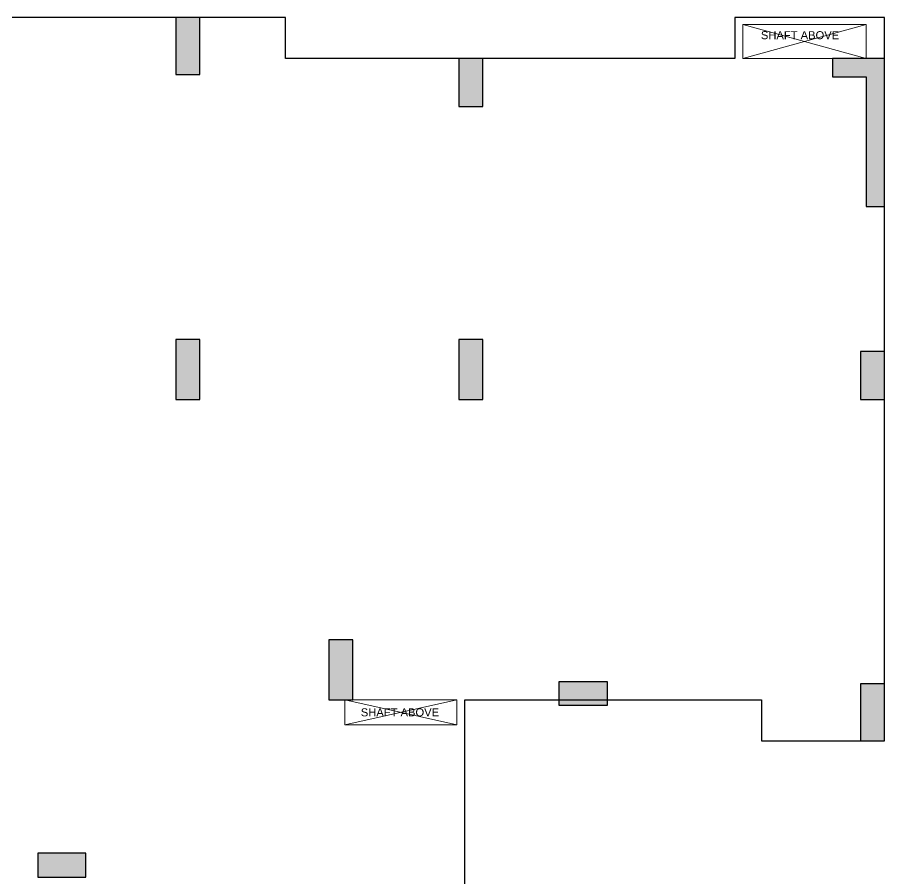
# Model space of a CAD drawing. Header units: millimetres. Extents: x 1277257 to 1543892, y 206696 to 309376.
# Drawn here: x 1342881 to 1353717, y 288847 to 299607 of the extents above; entities that cross this region are included whole.
import ezdxf

# ---------------------------------------------------------------- set-up
doc = ezdxf.new("R2010")
doc.units = ezdxf.units.MM
doc.header["$LTSCALE"] = 500
doc.header["$MEASUREMENT"] = 0
doc.linetypes.add('HIDDEN', pattern=[0.375, 0.25, -0.125])
doc.layers.add('TEXT-RM NAME', color=6, linetype='Continuous')
doc.layers.add('TOWER AREA COLUMN.', color=6, linetype='Continuous')
doc.layers.add('TOWER COL HATCH', color=253, linetype='Continuous', lineweight=20)
doc.layers.add('Wall', color=2, linetype='Continuous', lineweight=15)
doc.styles.get("Standard").update_dxf_attribs({"font": 'arial.ttf'})

msp = doc.modelspace()

# ---------------------------------------------------------------- hatches: boundary and pattern name
at = {"layer": 'TOWER COL HATCH'}
h = msp.add_hatch(color=253, dxfattribs=at)
h.dxf.hatch_style = 1
h.paths.add_polyline_path([(1344862.1, 298891.6), (1345162.1, 298891.6), (1345162.1, 299606.6), (1344862.1, 299606.6)])
h = msp.add_hatch(color=253, dxfattribs=at)
h.dxf.hatch_style = 1
h.paths.add_polyline_path([(1348397.1, 298491.6), (1348697.1, 298491.6), (1348697.1, 299091.6), (1348397.1, 299091.6)])
h = msp.add_hatch(color=253, dxfattribs=at)
h.dxf.hatch_style = 1
h.paths.add_polyline_path([(1353717.1, 297241.6), (1353717.1, 299091.6), (1353067.1, 299091.6), (1353067.1, 298861.6), (1353487.1, 298861.6), (1353487.1, 297241.6)])
h = msp.add_hatch(color=253, dxfattribs=at)
h.dxf.hatch_style = 1
h.paths.add_polyline_path([(1344862.1, 294831.6), (1345162.1, 294831.6), (1345162.1, 295581.6), (1344862.1, 295581.6)])
h = msp.add_hatch(color=253, dxfattribs=at)
h.dxf.hatch_style = 1
h.paths.add_polyline_path([(1348397.1, 294831.6), (1348697.1, 294831.6), (1348697.1, 295581.6), (1348397.1, 295581.6)])
h = msp.add_hatch(color=253, dxfattribs=at)
h.dxf.hatch_style = 1
h.paths.add_polyline_path([(1353417.1, 294831.6), (1353717.1, 294831.6), (1353717.1, 295431.6), (1353417.1, 295431.6)])
h = msp.add_hatch(color=253, dxfattribs=at)
h.dxf.hatch_style = 1
h.paths.add_polyline_path([(1346772.2, 291081.6), (1347072.2, 291081.6), (1347072.2, 291831.6), (1346772.2, 291831.6)])
h = msp.add_hatch(color=253, dxfattribs=at)
h.dxf.hatch_style = 1
h.paths.add_polyline_path([(1349652.1, 291011.6), (1349652.1, 291311.6), (1350252.1, 291311.6), (1350252.1, 291011.6)])
h = msp.add_hatch(color=253, dxfattribs=at)
h.dxf.hatch_style = 1
h.paths.add_polyline_path([(1353417.1, 290566.6), (1353717.1, 290566.6), (1353717.1, 291281.6), (1353417.1, 291281.6)])
h = msp.add_hatch(color=253, dxfattribs=at)
h.dxf.hatch_style = 1
h.paths.add_polyline_path([(1343737.4, 288866.5), (1343737.4, 289166.5), (1343137.4, 289166.5), (1343137.4, 288866.5)])

# ---------------------------------------------------------------- linework, layer by layer
at = {"color": 6, "linetype": 'Continuous'}
for p, q in [((1346232.1, 299606.6), (1341447.1, 299606.6)), ((1346232.1, 299091.6), (1346232.1, 299606.6)), ((1353717.1, 299606.6), (1351847.1, 299606.6)), ((1351847.1, 299606.6), (1351847.1, 299091.6)), ((1353717.1, 290566.6), (1353717.1, 299606.6)), ((1351847.1, 299091.6), (1346232.1, 299091.6)), ((1348472.1, 286951.4), (1348472.1, 291081.6)), ((1348472.1, 291081.6), (1352177.2, 291081.6)), ((1352177.2, 291081.6), (1352177.2, 290566.6)), ((1352177.2, 290566.6), (1353717.1, 290566.6))]:
    msp.add_line(p, q, dxfattribs=at)
at = {"layer": 'TOWER AREA COLUMN.'}
for points in [[(1344862.1, 298891.6), (1345162.1, 298891.6), (1345162.1, 299606.6), (1344862.1, 299606.6)], [(1348397.1, 298491.6), (1348697.1, 298491.6), (1348697.1, 299091.6), (1348397.1, 299091.6)], [(1344862.1, 294831.6), (1345162.1, 294831.6), (1345162.1, 295581.6), (1344862.1, 295581.6)], [(1348397.1, 294831.6), (1348697.1, 294831.6), (1348697.1, 295581.6), (1348397.1, 295581.6)], [(1353417.1, 294831.6), (1353717.1, 294831.6), (1353717.1, 295431.6), (1353417.1, 295431.6)], [(1346772.2, 291081.6), (1347072.2, 291081.6), (1347072.2, 291831.6), (1346772.2, 291831.6)], [(1349652.1, 291011.6), (1349652.1, 291311.6), (1350252.1, 291311.6), (1350252.1, 291011.6)], [(1353417.1, 290566.6), (1353717.1, 290566.6), (1353717.1, 291281.6), (1353417.1, 291281.6)], [(1343737.4, 288866.5), (1343737.4, 289166.5), (1343137.4, 289166.5), (1343137.4, 288866.5)]]:
    msp.add_lwpolyline(points, close=True, dxfattribs=at)
msp.add_lwpolyline([(1353717.1, 297241.6), (1353717.1, 299091.6), (1353067.1, 299091.6), (1353067.1, 298861.6), (1353487.1, 298861.6), (1353487.1, 297241.6), (1353717.1, 297241.6)], dxfattribs=at)
at = {"layer": 'Wall', "linetype": 'HIDDEN', "ltscale": 100}
for p, q in [((1353487.1, 299516.6), (1351947.1, 299516.6)), ((1351947.1, 299516.6), (1351947.1, 299091.6)), ((1353487.1, 299516.6), (1351947.1, 299091.6)), ((1351947.1, 299516.6), (1353487.1, 299091.6)), ((1353487.1, 299091.6), (1353487.1, 299516.6)), ((1351947.1, 299091.6), (1353487.1, 299091.6)), ((1348372.1, 291081.6), (1346972.1, 291081.6)), ((1346972.1, 291081.6), (1346972.1, 290766.6)), ((1348372.1, 291081.6), (1346972.1, 290766.6)), ((1346972.1, 291081.6), (1348372.1, 290766.6)), ((1348372.1, 290766.6), (1348372.1, 291081.6)), ((1346972.1, 290766.6), (1348372.1, 290766.6))]:
    msp.add_line(p, q, dxfattribs=at)

# ---------------------------------------------------------------- texts
at = {"layer": 'TEXT-RM NAME'}
for p in [(1352170.8, 299333.6), (1347172.4, 290874.2)]:
    msp.add_text('SHAFT ABOVE', height=100, dxfattribs=at).set_placement(p)

doc.saveas('drawing.dxf')
